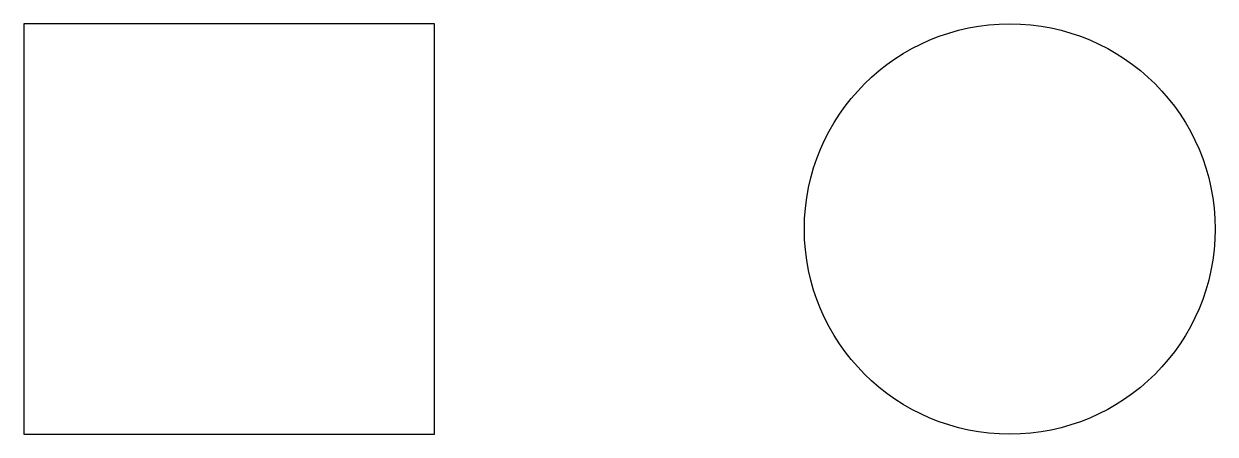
# Model space of a CAD drawing. Header units: millimetres. Extents: x -5 to 24, y -5 to 5.
import ezdxf

# ---------------------------------------------------------------- set-up
doc = ezdxf.new("R2010")
doc.units = ezdxf.units.MM

msp = doc.modelspace()

# ---------------------------------------------------------------- linework, layer by layer
for p, q in [((5, 5), (-5, 5)), ((-5, 5), (-5, -5)), ((5, -5), (5, 5)), ((-5, -5), (5, -5))]:
    msp.add_line(p, q)
msp.add_circle((19, 0), 5)

doc.saveas('drawing.dxf')
